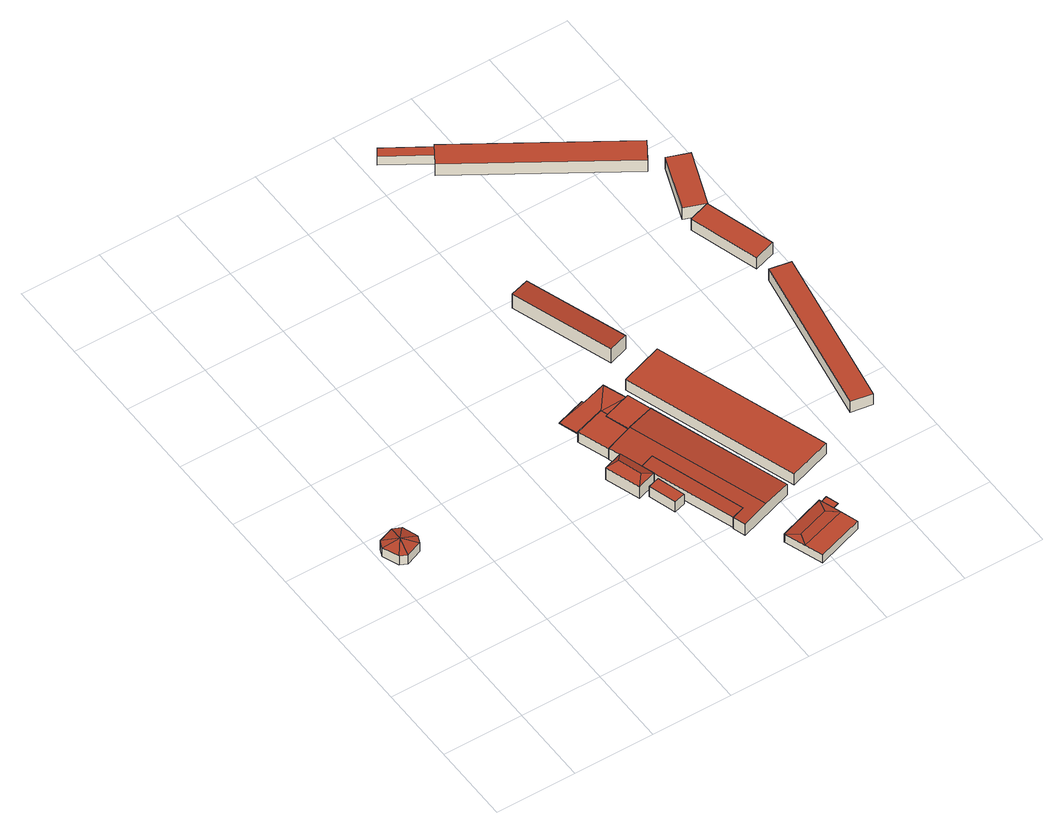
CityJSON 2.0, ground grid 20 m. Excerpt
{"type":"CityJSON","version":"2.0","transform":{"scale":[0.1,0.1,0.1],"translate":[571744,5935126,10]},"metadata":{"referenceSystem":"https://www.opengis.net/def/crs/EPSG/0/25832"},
"CityObjects":{
"building1":{"type":"Building","attributes":{"Grundfläche 2D":"46.828348","Grundhöhe NN":"11.816"},"geometry":[{"type":"Solid","lod":"3","boundaries":[[[[0,1,2]],[[0,3,1]],[[0,2,4]],[[0,4,5]],[[0,5,6]],[[0,6,7]],[[0,7,8]],[[0,8,3]],[[9,10,2,1]],[[10,11,4,2]],[[11,12,5,4]],[[12,13,6,5]],[[13,14,7,6]],[[14,15,8,7]],[[15,16,3,8]],[[16,9,1,3]],[[10,9,16,15,14,13,12,11]]]],"semantics":{"surfaces":[{"type":"RoofSurface"},{"type":"WallSurface"},{"type":"GroundSurface"}],"values":[[0,0,0,0,0,0,0,0,1,1,1,1,1,1,1,1,2]]}}]},
"building2":{"type":"Building","attributes":{"Grundfläche 2D":"21.463546","Grundhöhe NN":"11.640"},"geometry":[{"type":"Solid","lod":"3","boundaries":[[[[17,18,19,20]],[[21,22,20,19]],[[22,23,17,20]],[[23,24,18,17]],[[24,21,19,18]],[[24,23,22,21]]]],"semantics":{"surfaces":[{"type":"RoofSurface"},{"type":"WallSurface"},{"type":"GroundSurface"}],"values":[[0,1,1,1,1,2]]}}]},
"building3":{"type":"Building","attributes":{"Grundfläche 2D":"84.911524","Grundhöhe NN":"11.640"},"geometry":[{"type":"Solid","lod":"3","boundaries":[[[[25,26,27,28]],[[26,25,29,30]],[[27,26,30,31]],[[28,27,31,32]],[[25,28,32,29]],[[30,29,32,31]]]],"semantics":{"surfaces":[{"type":"RoofSurface"},{"type":"WallSurface"},{"type":"GroundSurface"}],"values":[[0,1,1,1,1,2]]}}]},
"building4":{"type":"Building","attributes":{"Grundfläche 2D":"59.165735","Grundhöhe NN":"11.381"},"children":["building4-1"],"geometry":[{"type":"Solid","lod":"3","boundaries":[[[[33,34,35,36,37,38]],[[37,36,39,40]],[[38,37,40,41,42,43]],[[44,33,38,43,42,41,45,46]],[[47,34,33,44,46,45,48,49]],[[34,47,49,48,50,35]],[[36,35,50,39]],[[39,50,48,45,41,40]]]],"semantics":{"surfaces":[{"type":"RoofSurface"},{"type":"WallSurface"},{"type":"GroundSurface"}],"values":[[0,1,1,1,1,1,1,2]]}}]},
"building4-1":{"type":"BuildingInstallation","parents":["building4"],"geometry":[{"type":"MultiSurface","lod":"3","boundaries":[[[51,52,53,47,44]],[[54,44,43]],[[51,44,54]],[[53,52,55]],[[49,46,44,47]],[[46,42,43,44]],[[42,56,54,43]],[[56,57,51,54]],[[57,58,52,51]],[[58,59,55,52]],[[59,60,53,55]],[[60,49,47,53]],[[49,60,59,58,57,56,42,46]]],"semantics":{"surfaces":[{"type":"RoofSurface"},{"type":"WallSurface"},{"type":"OuterCeilingSurface"}],"values":[0,0,0,0,1,1,1,1,1,1,1,1,2]}}]},
"building5":{"type":"Building","attributes":{"Grundfläche 2D":"538.412300","Grundhöhe NN":"11.299"},"geometry":[{"type":"Solid","lod":"3","boundaries":[[[[61,62,63,64,65]],[[63,66,64]],[[62,61,67]],[[63,62,67,66]],[[68,69,70,71,72]],[[73,74,69,75]],[[76,69,74]],[[26,77,73,75,78,79,80,25,28,27]],[[80,61,65,64,81,82,25]],[[61,80,83,84,67]],[[66,67,84,85]],[[64,66,85,81]],[[70,69,86,87]],[[71,70,87,88]],[[72,71,88,89]],[[26,27,90,91]],[[77,26,91,92]],[[74,73,77,92,93]],[[76,74,93,94]],[[89,95,79,78,75,69,68,72]],[[86,69,76,94]],[[79,95,83,80]],[[28,25,82,96]],[[27,28,96,90]],[[83,95,89,88,87,86,94,93,92,91,90,96,82,81,85,84]]]],"semantics":{"surfaces":[{"type":"RoofSurface"},{"type":"WallSurface"},{"type":"GroundSurface"}],"values":[[0,0,0,0,0,0,0,0,1,1,1,1,1,1,1,1,1,1,1,1,1,1,1,1,2]]}}]},
"building6":{"type":"Building","attributes":{"Grundfläche 2D":"124.002574","Grundhöhe NN":"11.624"},"children":["building6-1"],"geometry":[{"type":"Solid","lod":"3","boundaries":[[[[97,98,99,100]],[[101,100,99,102]],[[103,98,97]],[[103,104,105,102]],[[103,102,99,98]],[[97,100,106,107]],[[104,103,97,107,108]],[[105,104,108,109]],[[100,101,102,105,109,110,106]],[[109,108,107,106,110]]]],"semantics":{"surfaces":[{"type":"RoofSurface"},{"type":"WallSurface"},{"type":"GroundSurface"}],"values":[[0,0,0,0,0,1,1,1,1,2]]}}]},
"building6-1":{"type":"BuildingInstallation","parents":["building6"],"geometry":[{"type":"MultiSurface","lod":"3","boundaries":[[[111,112,113,114]],[[115,116,114,113]],[[116,117,111,114]],[[117,118,112,111]],[[118,115,113,112]],[[118,117,116,115]]],"semantics":{"surfaces":[{"type":"RoofSurface"},{"type":"WallSurface"},{"type":"OuterCeilingSurface"}],"values":[0,1,1,1,1,2]}}]},
"building7":{"type":"Building","attributes":{"Grundfläche 2D":"134.544908","Grundhöhe NN":"11.272"},"geometry":[{"type":"Solid","lod":"3","boundaries":[[[[119,120,121,122]],[[123,124,122,121]],[[124,125,119,122]],[[125,126,120,119]],[[126,123,121,120]],[[126,125,124,123]]]],"semantics":{"surfaces":[{"type":"RoofSurface"},{"type":"WallSurface"},{"type":"GroundSurface"}],"values":[[0,1,1,1,1,2]]}}]},
"building8":{"type":"Building","attributes":{"Grundfläche 2D":"497.647775","Grundhöhe NN":"11.111"},"geometry":[{"type":"Solid","lod":"3","boundaries":[[[[127,128,129,130,131,132]],[[129,128,127,133,134]],[[130,129,134,135]],[[132,131,130,135,136]],[[127,132,136,133]],[[134,133,136,135]]]],"semantics":{"surfaces":[{"type":"RoofSurface"},{"type":"WallSurface"},{"type":"GroundSurface"}],"values":[[0,1,1,1,1,2]]}}]},
"building9":{"type":"Building","attributes":{"Grundfläche 2D":"281.741294","Grundhöhe NN":"10.979"},"geometry":[{"type":"Solid","lod":"3","boundaries":[[[[137,138,139,140]],[[141,142,143,144,145]],[[146,138,137,142,141,147]],[[139,138,146,148]],[[140,139,148,149]],[[140,149,150,142,137]],[[143,142,150,151]],[[144,143,151,152]],[[145,144,152,153]],[[141,145,153,147]],[[146,147,153,152,151,150,149,148]]]],"semantics":{"surfaces":[{"type":"RoofSurface"},{"type":"WallSurface"},{"type":"GroundSurface"}],"values":[[0,0,1,1,1,1,1,1,1,1,2]]}}]},
"building10":{"type":"Building","attributes":{"Grundfläche 2D":"226.404026","Grundhöhe NN":"11.276"},"geometry":[{"type":"Solid","lod":"3","boundaries":[[[[154,155,156,157]],[[158,159,157,156]],[[159,160,154,157]],[[160,161,155,154]],[[161,158,156,155]],[[161,160,159,158]]]],"semantics":{"surfaces":[{"type":"RoofSurface"},{"type":"WallSurface"},{"type":"GroundSurface"}],"values":[[0,1,1,1,1,2]]}}]},
"building11":{"type":"Building","attributes":{"Grundfläche 2D":"99.581651","Grundhöhe NN":"11.183"},"geometry":[{"type":"Solid","lod":"3","boundaries":[[[[162,163,164,165]],[[163,162,166,167]],[[164,163,167,168]],[[165,164,168,169]],[[162,165,169,166]],[[167,166,169,168]]]],"semantics":{"surfaces":[{"type":"RoofSurface"},{"type":"WallSurface"},{"type":"GroundSurface"}],"values":[[0,1,1,1,1,2]]}}]},
"building12":{"type":"Building","attributes":{"Grundfläche 2D":"84.648631","Grundhöhe NN":"11.117"},"geometry":[{"type":"Solid","lod":"3","boundaries":[[[[170,164,171,172,173]],[[174,175,176,171,164,170]],[[176,177,172,171]],[[177,178,173,172]],[[178,174,170,173]],[[176,175,174,178,177]]]],"semantics":{"surfaces":[{"type":"RoofSurface"},{"type":"WallSurface"},{"type":"GroundSurface"}],"values":[[0,1,1,1,1,2]]}}]}
},
"vertices":[
[49,532,57],[41,491,46],[81,506,46],[23,499,46],[89,525,46],[75,564,46],[54,573,46],[15,558,46],[7,539,46],[41,491,18],[81,506,18],[89,525,18],[75,564,18],[54,573,18],[15,558,18],[7,539,18],[23,499,18],
[624,306,47],[603,375,47],[574,366,47],[595,298,47],[574,366,16],[595,298,16],[624,306,16],[603,375,16],
[594,423,47],[672,192,47],[704,202,49],[628,434,49],[594,423,16],[672,192,16],[704,202,16],[628,434,16],
[613,606,45],[538,582,45],[565,505,45],[632,527,45],[613,586,45],[619,588,45],[632,527,14],[613,586,14],[619,588,14],[619,588,39],[619,588,43],[613,606,43],[613,606,14],[613,606,39],[538,582,43],[538,582,14],[538,582,39],[565,505,14],
[660,667,41],[599,649,41],[522,629,41],[680,608,43],[596,653,41],[680,608,39],[660,667,39],[599,649,39],[596,653,39],[522,629,39],
[575,477,49],[556,455,60],[575,397,60],[604,391,49],[594,423,49],[556,375,49],[527,461,49],[634,528,47],[703,551,47],[684,609,47],[613,586,47],[632,527,47],[751,184,51],[821,207,47],[634,528,51],[704,551,47],[682,161,47],[632,527,51],[565,505,47],[575,477,47],[604,391,13],[594,423,13],[575,477,13],[527,461,13],[556,375,13],[703,551,13],[684,609,13],[613,586,13],[632,527,13],[704,202,13],[672,192,13],[682,161,13],[821,207,13],[704,551,13],[565,505,13],[628,434,13],
[739,97,41],[766,75,44],[845,101,44],[855,136,41],[857,132,41],[874,82,41],[757,44,41],[772,1,41],[888,40,41],[855,136,16],[739,97,16],[772,1,16],[888,40,16],[857,132,16],
[874,138,38],[857,132,38],[867,102,38],[884,108,38],[867,102,36],[884,108,36],[874,138,36],[857,132,36],
[687,996,54],[639,980,58],[724,731,58],[773,748,54],[724,731,13],[773,748,13],[687,996,13],[639,980,13],
[812,686,45],[760,669,45],[707,651,45],[851,225,45],[903,242,45],[956,260,45],[812,686,11],[707,651,11],[851,225,11],[956,260,11],
[749,1437,46],[719,1390,46],[1099,1147,46],[1129,1194,46],[737,1417,38],[749,1437,38],[750,1438,38],[647,1503,38],[634,1483,38],[719,1390,10],[737,1417,10],[1099,1147,10],[1129,1194,10],[749,1437,10],[750,1438,10],[647,1503,10],[634,1483,10],
[1118,320,47],[1188,732,47],[1135,742,47],[1065,329,47],[1135,742,13],[1065,329,13],[1118,320,13],[1188,732,13],
[1132,783,47],[1185,800,47],[1133,971,47],[1080,954,47],[1132,783,12],[1185,800,12],[1133,971,12],[1080,954,12],
[1081,990,47],[1134,970,47],[1187,1111,47],[1134,1131,47],[1081,990,11],[1133,971,11],[1134,970,11],[1187,1111,11],[1134,1131,11]
]}
